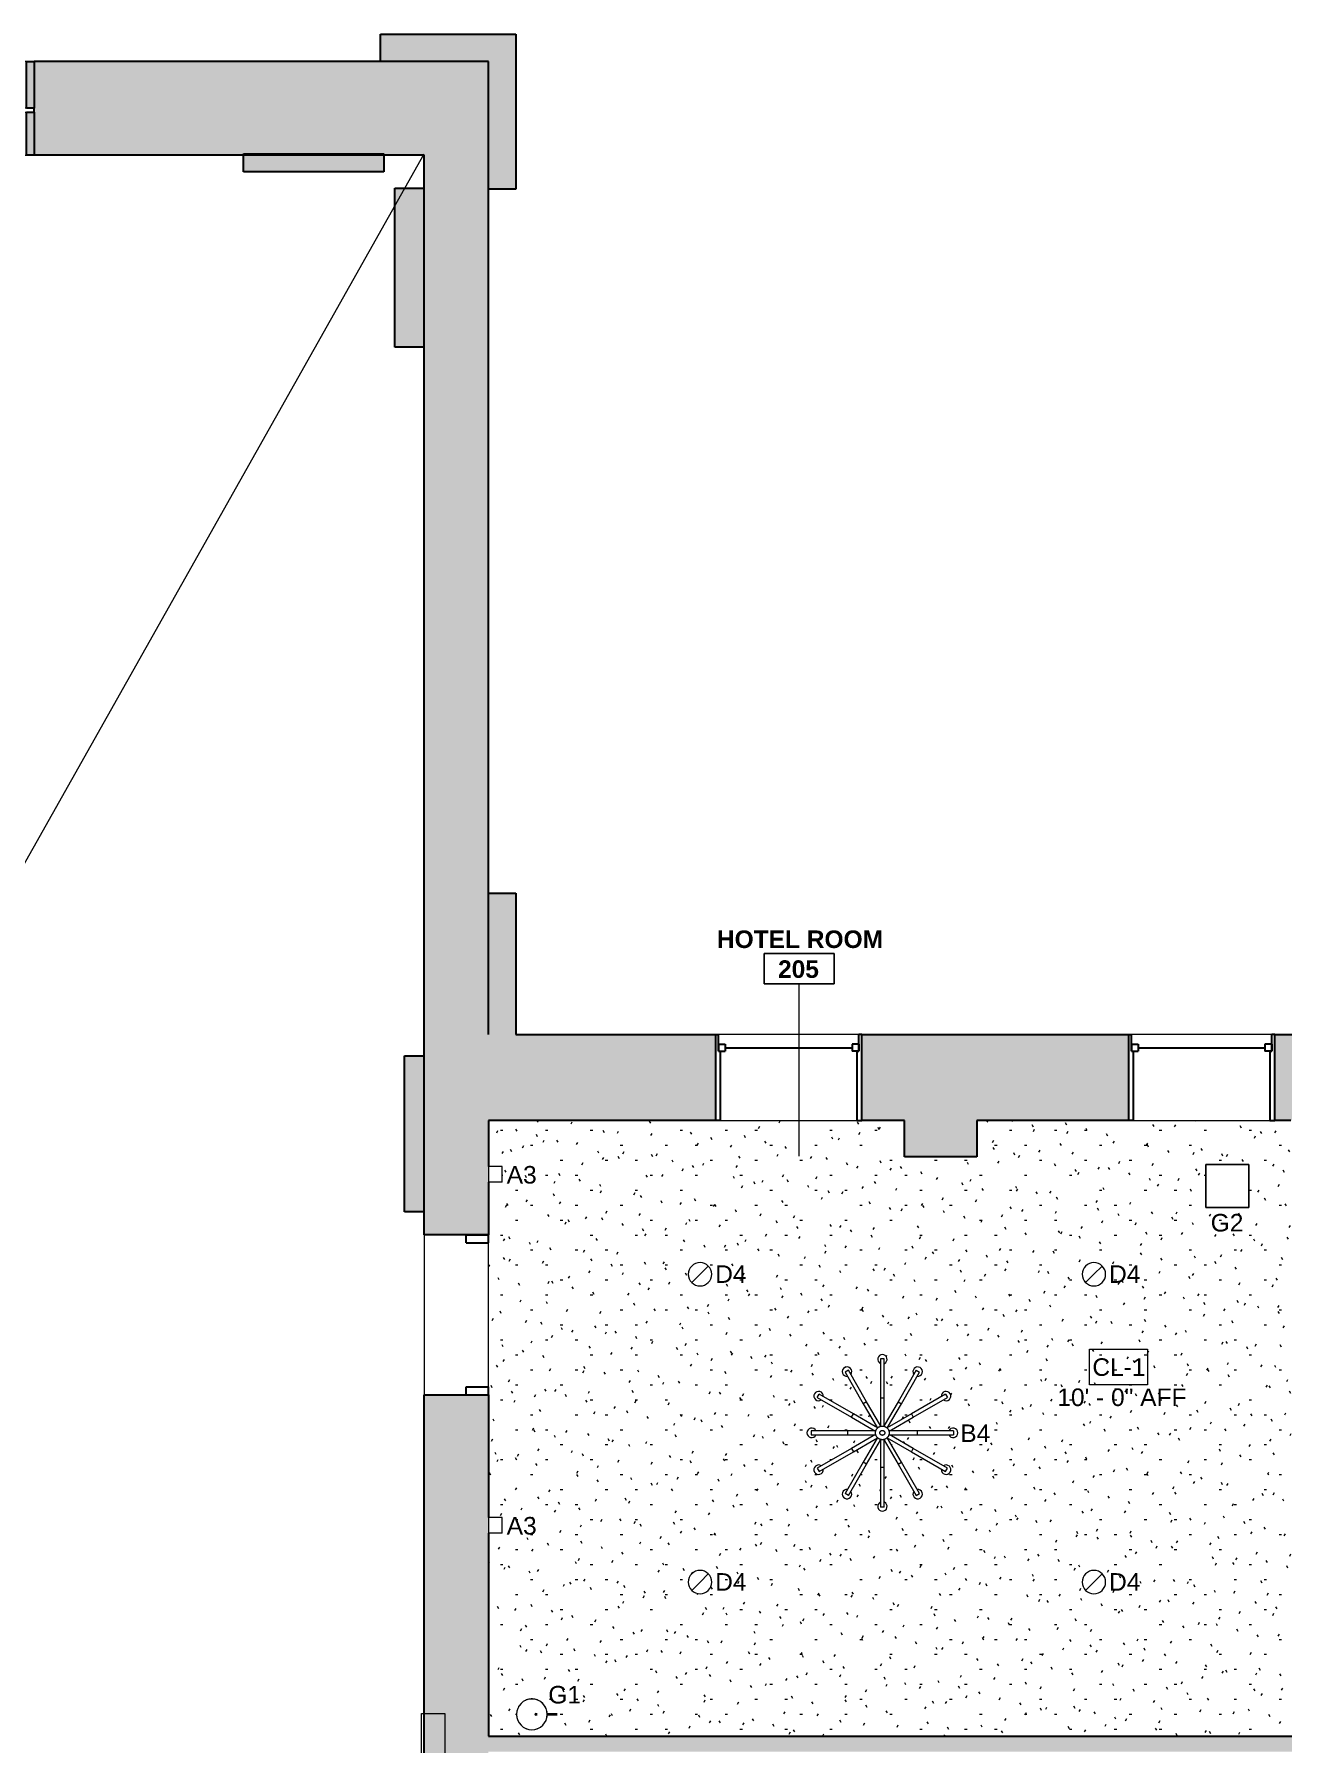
# Model space of a CAD drawing. Header units: inches. Extents: x -1176 to 1507, y -2527 to 978.
# Drawn here: x 364.3 to 684.5, y 407.1 to 845.5 of the extents above; entities that cross this region are included whole.
import ezdxf

# ---------------------------------------------------------------- set-up
doc = ezdxf.new("R2010")
doc.units = ezdxf.units.IN
doc.header["$MEASUREMENT"] = 0
for name, color, linetype, lineweight in [('A-AREA-IDEN', 2, 'Continuous', 9), ('A-CLNG', 13, 'Continuous', 18), ('A-CLNG-IDEN', 151, 'Continuous', 9), ('A-CLNG-PATT', 13, 'Continuous', 18), ('A-DETL', 90, 'Continuous', 9), ('A-DETL-GENF', 92, 'Continuous', 18), ('A-DOOR', 31, 'Continuous', 18), ('A-DOOR-FRAM', 31, 'Continuous', 30), ('A-GLAZ', 151, 'Continuous', 18), ('A-WALL', 113, 'Continuous', 18), ('A-WALL-PATT', 111, 'Continuous', 18), ('E-LITE-EQPM', 33, 'Continuous', 9), ('E-LITE-EQPM-IDEN', 33, 'Continuous', 9), ('I-WALL', 2, 'Continuous', 18)]:
    doc.layers.add(name, color=color, linetype=linetype, lineweight=lineweight)
doc.styles.add('Arial', font='arial.ttf', dxfattribs={"height": 4.5})
doc.styles.add('Swis721 Lt BT', font='swissl.ttf', dxfattribs={"height": 4.5})
doc.styles.add('Swis721 Lt BT_B', font='', dxfattribs={"height": 4.5})
doc.styles.get('Swis721 Lt BT_B').set_extended_font_data('Swis721 Lt BT', bold=True)

# ---------------------------------------------------------------- blocks, each defined once
blk = doc.blocks.new('Chapel Windows - Chapel Windows-5456359-2nd Floor RCP')
at = {"layer": 'A-GLAZ'}
h = blk.add_hatch(color=250, dxfattribs=at)
h.paths.add_polyline_path([(30, -12), (32, -12), (32, -1), (30, -1)], flags=0)
h.paths.add_polyline_path([(10, -12), (12, -12), (12, -1), (10, -1), (10, -6.52)], flags=0)
h.paths.add_polyline_path([(-14, -12), (-12, -12), (-12, -1), (-14, -1), (-14, -6.52)], flags=0)
h.paths.add_polyline_path([(-32, -12), (-30, -12), (-30, -1), (-32, -1)], flags=0)
h.paths.add_polyline_path([(32, 0), (32, 12), (30, 12), (30, 0)], flags=0)
h.paths.add_polyline_path([(10.8, 0), (12, 0), (12, 12), (10, 12), (10, 0)], flags=0)
h.paths.add_polyline_path([(-12.52, 0), (-12, 0), (-12, 12), (-14, 12), (-14, 0)], flags=0)
h.paths.add_polyline_path([(-30, 0), (-30, 12), (-32, 12), (-32, 0)], flags=0)
at = {"layer": 'A-GLAZ', "color": 8, "lineweight": 30}
for p, q in [((-32, 12), (-30, 12)), ((-32, 0), (-32, 12)), ((-30, 12), (-30, 0)), ((-14, 12), (-12, 12)), ((-14, 0), (-14, 12)), ((-12, 12), (-12, 0)), ((10, 12), (12, 12)), ((10, 0), (10, 12)), ((12, 12), (12, 0)), ((30, 12), (32, 12)), ((30, 0), (30, 12)), ((32, 12), (32, 0)), ((-30, 0), (-32, 0)), ((-12, 0), (-14, 0)), ((12, 0), (10, 0)), ((32, 0), (30, 0)), ((-32, -12), (-32, -1)), ((-32, -1), (-30, -1)), ((-30, -1), (-30, -12)), ((-14, -12), (-14, -1)), ((-14, -1), (-12, -1)), ((-12, -1), (-12, -12)), ((10, -12), (10, -1)), ((10, -1), (12, -1)), ((12, -1), (12, -12)), ((30, -12), (30, -1)), ((30, -1), (32, -1)), ((32, -1), (32, -12)), ((-30, -12), (-32, -12)), ((-12, -12), (-14, -12)), ((12, -12), (10, -12)), ((32, -12), (30, -12))]:
    blk.add_line(p, q, dxfattribs=at)
at = {"layer": 'A-GLAZ'}
for p, q in [((-14, 12), (-30, 12)), ((30, 12), (12, 12)), ((-14, 0), (-30, 0)), ((30, 0), (12, 0)), ((-30, -1), (-14, -1)), ((12, -1), (30, -1)), ((-30, -12), (-14, -12)), ((12, -12), (30, -12))]:
    blk.add_line(p, q, dxfattribs=at)
at = {"layer": 'A-GLAZ', "flags": 128}
for points in [[(10, 12), (9.76, 12), (9.05, 12), (7.9, 12), (6.36, 12), (4.5, 12), (2.4, 12), (0.15, 12), (-2.15, 12), (-4.4, 12), (-6.5, 12), (-8.36, 12), (-9.9, 12), (-11.05, 12), (-11.76, 12), (-12, 12)], [(10, 0), (9.76, 0), (9.05, 0), (7.9, 0), (6.36, 0), (4.5, 0), (2.4, 0), (0.15, 0), (-2.15, 0), (-4.4, 0), (-6.5, 0), (-8.36, 0), (-9.9, 0), (-11.05, 0), (-11.76, 0), (-12, 0)], [(-12, -1), (-11.76, -1), (-11.05, -1), (-9.9, -1), (-8.36, -1), (-6.5, -1), (-4.4, -1), (-2.15, -1), (0.15, -1), (2.4, -1), (4.5, -1), (6.36, -1), (7.9, -1), (9.05, -1), (9.76, -1), (10, -1)], [(-12, -12), (-11.76, -12), (-11.05, -12), (-9.9, -12), (-8.36, -12), (-6.5, -12), (-4.4, -12), (-2.15, -12), (0.15, -12), (2.4, -12), (4.5, -12), (6.36, -12), (7.9, -12), (9.05, -12), (9.76, -12), (10, -12)]]:
    blk.add_lwpolyline(points, dxfattribs=at)
blk = doc.blocks.new('Double Hung - side window 4_ X 6_ 3_ H-6086068-2nd Floor RCP')
at = {"layer": 'A-GLAZ', "color": 8, "lineweight": 30}
for p, q in [((-18.75, 11), (-18, 11)), ((-18, 6.75), (-18, 11)), ((18, 6.75), (18, 11)), ((18.75, 11), (18, 11)), ((-18, 8.5), (-18, 6.75)), ((-18, 8.5), (-16.25, 8.5)), ((-18, 6.75), (-16.25, 6.75)), ((-18, 6.75), (-17.5, 6.75)), ((-17.5, -11), (-17.5, 6.75)), ((-16.25, 8.5), (-16.25, 6.75)), ((-16.25, 7.625), (16.25, 7.625)), ((16.25, 8.5), (16.25, 6.75)), ((18, 8.5), (16.25, 8.5)), ((18, 6.75), (16.25, 6.75)), ((17.5, 6.75), (18, 6.75)), ((17.5, 6.75), (17.5, -11)), ((18, 8.5), (18, 6.75)), ((-17.5, -11), (-18.75, -11)), ((17.5, -11), (18.75, -11))]:
    blk.add_line(p, q, dxfattribs=at)
blk = doc.blocks.new('Sconce Light - Sphere - Bedside Sconce-8114776-2nd Floor RCP')
at = {"layer": 'E-LITE-EQPM'}
for p, q in [((0, 11.75), (-2, 11.75)), ((-2, 11.75), (-2, 8.25)), ((2, 11.75), (0, 11.75)), ((2, 11.75), (2, 8.25)), ((-2, 8.25), (0, 8.25)), ((0, 8.25), (2, 8.25))]:
    blk.add_line(p, q, dxfattribs=at)
blk = doc.blocks.new('Iron_Chandelier_2145 - Iron_Chandelier_2145-V2-2nd Floor RCP')
at = {"layer": 'E-LITE-EQPM'}
for p, q in [((-0.5, 19.02), (-0.5, 8.88)), ((0.5, 19.02), (-0.5, 19.02)), ((0.5, 8.88), (0.5, 19.02)), ((-8.69, 16.05), (-9.56, 15.55)), ((-9.56, 15.55), (-4.9, 7.49)), ((-4.04, 7.99), (-8.69, 16.05)), ((8.69, 16.05), (4.04, 7.99)), ((4.9, 7.49), (9.56, 15.55)), ((8.69, 16.05), (9.56, 15.55)), ((-16.72, 9.08), (-16.22, 9.94)), ((-16.72, 9.08), (-7.94, 4)), ((-7.44, 4.87), (-16.22, 9.94)), ((-0.5, 8.88), (-0.5, 2.41)), ((0.5, 8.88), (-0.5, 8.88)), ((0.5, 2.41), (0.5, 8.88)), ((16.22, 9.94), (7.44, 4.87)), ((7.94, 4), (16.72, 9.08)), ((16.22, 9.94), (16.72, 9.08)), ((-7.94, 4), (-7.44, 4.87)), ((-1.84, 1.64), (-7.44, 4.87)), ((-4.04, 7.99), (-4.9, 7.49)), ((-4.9, 7.49), (-1.36, 1.36)), ((-0.5, 1.86), (-4.04, 7.99)), ((4.04, 7.99), (0.5, 1.86)), ((1.36, 1.36), (4.9, 7.49)), ((7.44, 4.87), (1.84, 1.64)), ((4.04, 7.99), (4.9, 7.49)), ((7.44, 4.87), (7.94, 4)), ((-8.94, 0.5), (-18.25, 0.5)), ((-18.25, 0.5), (-18.25, -0.5)), ((-1.86, 0.5), (-8.94, 0.5)), ((-8.94, 0.5), (-8.94, -0.5)), ((-7.94, 4), (-2.34, 0.77)), ((-2.34, 0.77), (-1.69, 0.4)), ((-1.2, 1.27), (-1.84, 1.64)), ((-0.5, 2.41), (-0.5, 1.66)), ((0.5, 1.67), (0.5, 2.41)), ((1.84, 1.64), (1.19, 1.26)), ((1.69, 0.4), (2.34, 0.77)), ((8.94, 0.5), (1.86, 0.5)), ((2.34, 0.77), (7.94, 4)), ((18.25, 0.5), (8.94, 0.5)), ((8.94, 0.5), (8.94, -0.5)), ((18.25, 0.5), (18.25, -0.5)), ((-18.25, -0.5), (-8.94, -0.5)), ((-7.94, -4), (-16.72, -9.08)), ((-8.94, -0.5), (-1.86, -0.5)), ((-2.34, -0.77), (-7.94, -4)), ((-7.94, -4), (-7.44, -4.87)), ((-7.44, -4.87), (-1.84, -1.64)), ((-1.36, -1.36), (-4.9, -7.49)), ((-4.04, -7.99), (-0.5, -1.86)), ((-1.69, -0.4), (-2.34, -0.77)), ((-1.84, -1.64), (-1.19, -1.26)), ((-0.5, -1.67), (-0.5, -2.41)), ((-0.5, -2.41), (-0.5, -8.88)), ((0.5, -2.41), (0.5, -1.66)), ((0.5, -1.86), (4.04, -7.99)), ((0.5, -8.88), (0.5, -2.41)), ((1.2, -1.27), (1.84, -1.64)), ((4.9, -7.49), (1.36, -1.36)), ((2.34, -0.77), (1.69, -0.4)), ((1.84, -1.64), (7.44, -4.87)), ((1.86, -0.5), (8.94, -0.5)), ((7.94, -4), (2.34, -0.77)), ((7.44, -4.87), (7.94, -4)), ((16.72, -9.08), (7.94, -4)), ((8.94, -0.5), (18.25, -0.5)), ((-16.22, -9.94), (-7.44, -4.87)), ((-4.9, -7.49), (-9.56, -15.55)), ((-8.69, -16.05), (-4.04, -7.99)), ((-4.04, -7.99), (-4.9, -7.49)), ((4.04, -7.99), (4.9, -7.49)), ((4.04, -7.99), (8.69, -16.05)), ((9.56, -15.55), (4.9, -7.49)), ((7.44, -4.87), (16.22, -9.94)), ((-16.72, -9.08), (-16.22, -9.94)), ((-0.5, -8.88), (-0.5, -19.02)), ((0.5, -8.88), (-0.5, -8.88)), ((0.5, -19.02), (0.5, -8.88)), ((16.22, -9.94), (16.72, -9.08)), ((-8.69, -16.05), (-9.56, -15.55)), ((8.69, -16.05), (9.56, -15.55)), ((0.5, -19.02), (-0.5, -19.02))]:
    blk.add_line(p, q, dxfattribs=at)
at = {"layer": 'E-LITE-EQPM', "flags": 128}
for points in [[(-1.75, 0), (-1.75, 0.07), (-1.75, 0.14), (-1.74, 0.21), (-1.73, 0.28), (-1.72, 0.35), (-1.7, 0.42), (-1.68, 0.48), (-1.66, 0.55), (-1.64, 0.62), (-1.61, 0.68), (-1.59, 0.75), (-1.56, 0.81), (-1.52, 0.87), (-1.49, 0.93), (-1.45, 0.99), (-1.41, 1.05), (-1.36, 1.1), (-1.32, 1.16), (-1.27, 1.21), (-1.22, 1.26), (-1.17, 1.31), (-1.12, 1.35), (-1.06, 1.39), (-1.01, 1.44), (-0.95, 1.48), (-0.89, 1.51), (-0.83, 1.55), (-0.76, 1.58), (-0.7, 1.61), (-0.64, 1.63), (-0.57, 1.66), (-0.5, 1.68), (-0.44, 1.7), (-0.37, 1.71), (-0.3, 1.73), (-0.23, 1.74), (-0.16, 1.75), (-0.09, 1.75), (-0.02, 1.75), (0.05, 1.75), (0.12, 1.75), (0.19, 1.74), (0.26, 1.73), (0.33, 1.72), (0.4, 1.71), (0.47, 1.69), (0.53, 1.67), (0.6, 1.65), (0.67, 1.62), (0.73, 1.59), (0.79, 1.56), (0.85, 1.53), (0.92, 1.5), (0.97, 1.46), (1.03, 1.42), (1.09, 1.38), (1.14, 1.33), (1.19, 1.28), (1.24, 1.23), (1.29, 1.18), (1.34, 1.13), (1.38, 1.08), (1.43, 1.02), (1.46, 0.96), (1.5, 0.9), (1.54, 0.84), (1.57, 0.78), (1.6, 0.72), (1.63, 0.65), (1.65, 0.59), (1.67, 0.52), (1.69, 0.45), (1.71, 0.39), (1.72, 0.32), (1.74, 0.25), (1.74, 0.18), (1.75, 0.11), (1.75, 0.04), (1.75, 0)], [(-0.63, 0), (-0.63, 0.03), (-0.63, 0.05), (-0.62, 0.08), (-0.62, 0.1), (-0.62, 0.12), (-0.61, 0.15), (-0.6, 0.17), (-0.6, 0.2), (-0.59, 0.22), (-0.58, 0.24), (-0.57, 0.27), (-0.56, 0.29), (-0.55, 0.31), (-0.53, 0.33), (-0.52, 0.35), (-0.5, 0.38), (-0.49, 0.39), (-0.47, 0.41), (-0.46, 0.43), (-0.44, 0.45), (-0.42, 0.47), (-0.4, 0.48), (-0.38, 0.5), (-0.36, 0.51), (-0.34, 0.53), (-0.32, 0.54), (-0.3, 0.55), (-0.27, 0.57), (-0.25, 0.58), (-0.23, 0.59), (-0.2, 0.59), (-0.18, 0.6), (-0.16, 0.61), (-0.13, 0.61), (-0.11, 0.62), (-0.08, 0.62), (-0.06, 0.63), (-0.03, 0.63), (-0.01, 0.63), (0.02, 0.63), (0.04, 0.63), (0.07, 0.62), (0.09, 0.62), (0.12, 0.62), (0.14, 0.61), (0.17, 0.61), (0.19, 0.6), (0.21, 0.59), (0.24, 0.58), (0.26, 0.57), (0.28, 0.56), (0.31, 0.55), (0.33, 0.54), (0.35, 0.52), (0.37, 0.51), (0.39, 0.49), (0.41, 0.48), (0.43, 0.46), (0.45, 0.44), (0.46, 0.42), (0.48, 0.41), (0.5, 0.39), (0.51, 0.37), (0.52, 0.35), (0.54, 0.32), (0.55, 0.3), (0.56, 0.28), (0.57, 0.26), (0.58, 0.23), (0.59, 0.21), (0.6, 0.19), (0.61, 0.16), (0.61, 0.14), (0.62, 0.11), (0.62, 0.09), (0.62, 0.06), (0.63, 0.04), (0.63, 0.01), (0.63, 0)], [(1.75, 0), (1.75, -0.07), (1.75, -0.14), (1.74, -0.21), (1.73, -0.28), (1.72, -0.35), (1.7, -0.42), (1.68, -0.48), (1.66, -0.55), (1.64, -0.62), (1.61, -0.68), (1.59, -0.75), (1.56, -0.81), (1.52, -0.87), (1.49, -0.93), (1.45, -0.99), (1.41, -1.05), (1.36, -1.1), (1.32, -1.16), (1.27, -1.21), (1.22, -1.26), (1.17, -1.31), (1.12, -1.35), (1.06, -1.39), (1.01, -1.44), (0.95, -1.48), (0.89, -1.51), (0.83, -1.55), (0.76, -1.58), (0.7, -1.61), (0.64, -1.63), (0.57, -1.66), (0.5, -1.68), (0.44, -1.7), (0.37, -1.71), (0.3, -1.73), (0.23, -1.74), (0.16, -1.75), (0.09, -1.75), (0.02, -1.75), (-0.05, -1.75), (-0.12, -1.75), (-0.19, -1.74), (-0.26, -1.73), (-0.33, -1.72), (-0.4, -1.71), (-0.47, -1.69), (-0.53, -1.67), (-0.6, -1.65), (-0.67, -1.62), (-0.73, -1.59), (-0.79, -1.56), (-0.85, -1.53), (-0.92, -1.5), (-0.97, -1.46), (-1.03, -1.42), (-1.09, -1.38), (-1.14, -1.33), (-1.19, -1.28), (-1.24, -1.23), (-1.29, -1.18), (-1.34, -1.13), (-1.38, -1.08), (-1.43, -1.02), (-1.46, -0.96), (-1.5, -0.9), (-1.54, -0.84), (-1.57, -0.78), (-1.6, -0.72), (-1.63, -0.65), (-1.65, -0.59), (-1.67, -0.52), (-1.69, -0.45), (-1.71, -0.39), (-1.72, -0.32), (-1.74, -0.25), (-1.74, -0.18), (-1.75, -0.11), (-1.75, -0.04), (-1.75, 0)], [(0.63, 0), (0.63, -0.03), (0.63, -0.05), (0.62, -0.08), (0.62, -0.1), (0.62, -0.12), (0.61, -0.15), (0.6, -0.17), (0.6, -0.2), (0.59, -0.22), (0.58, -0.24), (0.57, -0.27), (0.56, -0.29), (0.55, -0.31), (0.53, -0.33), (0.52, -0.35), (0.5, -0.38), (0.49, -0.39), (0.47, -0.41), (0.46, -0.43), (0.44, -0.45), (0.42, -0.47), (0.4, -0.48), (0.38, -0.5), (0.36, -0.51), (0.34, -0.53), (0.32, -0.54), (0.3, -0.55), (0.27, -0.57), (0.25, -0.58), (0.23, -0.59), (0.2, -0.59), (0.18, -0.6), (0.16, -0.61), (0.13, -0.61), (0.11, -0.62), (0.08, -0.62), (0.06, -0.63), (0.03, -0.63), (0.01, -0.63), (-0.02, -0.63), (-0.04, -0.63), (-0.07, -0.62), (-0.09, -0.62), (-0.12, -0.62), (-0.14, -0.61), (-0.17, -0.61), (-0.19, -0.6), (-0.21, -0.59), (-0.24, -0.58), (-0.26, -0.57), (-0.28, -0.56), (-0.31, -0.55), (-0.33, -0.54), (-0.35, -0.52), (-0.37, -0.51), (-0.39, -0.49), (-0.41, -0.48), (-0.43, -0.46), (-0.45, -0.44), (-0.46, -0.42), (-0.48, -0.41), (-0.5, -0.39), (-0.51, -0.37), (-0.52, -0.35), (-0.54, -0.32), (-0.55, -0.3), (-0.56, -0.28), (-0.57, -0.26), (-0.58, -0.23), (-0.59, -0.21), (-0.6, -0.19), (-0.61, -0.16), (-0.61, -0.14), (-0.62, -0.11), (-0.62, -0.09), (-0.62, -0.06), (-0.63, -0.04), (-0.63, -0.01), (-0.63, 0)]]:
    blk.add_lwpolyline(points, dxfattribs=at)
at = {"layer": 'E-LITE-EQPM'}
for centre, start, end in [((0, 18.89), 90, 244.637), ((0, 18.89), 295.363, 90), ((-9.06, 15.7), 120, 274.637), ((-9.06, 15.7), 325.363, 120), ((9.06, 15.7), 60, 214.637), ((9.06, 15.7), 265.363, 60), ((-16.36, 9.44), 150, 304.637), ((-16.36, 9.44), 355.363, 150), ((16.36, 9.44), 30, 184.637), ((16.36, 9.44), 235.363, 30), ((-18.12, 0), 25.363, 180), ((-18.12, 0), 180, 334.637), ((18.12, 0), 0, 154.637), ((18.12, 0), 205.363, 0), ((-16.36, -9.44), 55.363, 210), ((16.36, -9.44), 330, 124.637), ((-16.36, -9.44), 210, 4.637), ((16.36, -9.44), 175.363, 330), ((-9.06, -15.7), 85.363, 240), ((-9.06, -15.7), 240, 34.637), ((9.06, -15.7), 145.363, 300), ((9.06, -15.7), 300, 94.637), ((0, -18.89), 115.363, 270), ((0, -18.89), 270, 64.637)]:
    blk.add_arc(centre, 1.21, start, end, dxfattribs=at)
blk = doc.blocks.new('Lighting_Pendants_Elesi-Luce_Quid_02820 - Quid_02820-7182509-2nd Floor RCP')
at = {"layer": 'A-DETL-GENF', "lineweight": 9}
for p, q in [((5.51, 5.51), (-5.51, 5.51)), ((-5.51, 5.51), (-5.51, -5.51)), ((-5.51, -5.51), (-5.51, 5.51)), ((-5.51, 5.51), (5.51, 5.51)), ((5.51, -5.51), (5.51, 5.51)), ((5.51, 5.51), (5.51, -5.51)), ((-5.51, -5.51), (5.51, -5.51)), ((5.51, -5.51), (-5.51, -5.51))]:
    blk.add_line(p, q, dxfattribs=at)
blk = doc.blocks.new('L-Recessed Circular - Downlight - 6_-7313291-2nd Floor RCP')
at = {"layer": 'E-LITE-EQPM'}
for q in [(-2.12, -2.12), (2.12, 2.12)]:
    blk.add_line((0, 0), q, dxfattribs=at)
for start, end in [(360, 180), (180, 360)]:
    blk.add_arc((0, 0), 3, start, end, dxfattribs=at)
blk = doc.blocks.new('Single Flush - D2 3_1_ X 8_-8327709-2nd Floor RCP')
at = {"layer": 'A-DOOR-FRAM', "color": 8}
for p, q in [((-20.5, -2.5), (-20.5, -8.25)), ((-20.5, -2.5), (-18.5, -2.5)), ((-18.5, -2.5), (-18.5, -8.25)), ((18.500004, -2.5), (18.500004, -8.25)), ((18.500004, -2.5), (20.500004, -2.5)), ((20.500004, -2.5), (20.500004, -8.25)), ((-20.5, -8.25), (-18.5, -8.25)), ((18.500004, -8.25), (20.500004, -8.25))]:
    blk.add_line(p, q, dxfattribs=at)
blk = doc.blocks.new('Lighting_Outside_Platek_flamingo-floor - 3050316_9W_LED_3000K_H1900mm_Floor-7814578-2nd Floor RCP')
at = {"layer": 'E-LITE-EQPM'}
for p, q in [((10, 0.21), (10.41, 0.21)), ((12.92, 0.21), (15.52, 0.21)), ((10.41, -0.18), (10, -0.18)), ((15.52, -0.18), (12.93, -0.18))]:
    blk.add_line(p, q, dxfattribs=at)
for centre, radius, start, end in [((9.02, 0), 3.94, 0, 180), ((9.02, 0), 3.94, 180, 0), ((9.02, 0.01), 3.94, 167.8603, 173.5481), ((9.02, 0.01), 3.94, 147.2985, 151.6983), ((9.02, 0.01), 3.94, 125.4689, 132.7325), ((9.02, 0.01), 3.94, 107.1507, 114.7247), ((9.02, 0.01), 3.94, 90, 94.3998), ((9.02, 0.01), 3.94, 85.6002, 90), ((10, 0.01), 0.197, 0, 180), ((10, 0.01), 0.197, 180, 0), ((9.02, 0.01), 3.94, 65.2753, 72.8493), ((9.02, 0.01), 3.94, 47.2675, 54.5311), ((9.02, 0.01), 3.94, 28.3017, 32.7015), ((9.02, 0.01), 3.94, 6.4519, 12.1397), ((9.02, 0.01), 3.94, 186.839, 191.9063), ((9.02, 0.01), 3.94, 228.6865, 232.178), ((9.02, 0.01), 3.94, 248.0156, 251.1967), ((9.02, 0.01), 3.94, 288.8033, 291.9844), ((9.02, 0.01), 3.94, 307.822, 311.3135), ((9.02, 0.01), 3.94, 348.0937, 353.161)]:
    blk.add_arc(centre, radius, start, end, dxfattribs=at)
blk = doc.blocks.new('Room Tag - Room Name and Number-3379422-2nd Floor RCP')
at = {"layer": 'A-AREA-IDEN'}
for p, q in [((-0.1881, -0.1636), (-0.1881, -0.0018)), ((-0.1881, -0.0018), (0.1869, -0.0018)), ((0.1869, -0.0018), (-0.1881, -0.0018)), ((-0.1881, -0.0018), (-0.1881, -0.1636)), ((0.1869, -0.0018), (0.1869, -0.1636)), ((0.1869, -0.1636), (0.1869, -0.0018)), ((0.1869, -0.1636), (-0.1881, -0.1636)), ((-0.1881, -0.1636), (0.1869, -0.1636))]:
    blk.add_line(p, q, dxfattribs=at)

msp = doc.modelspace()

# ---------------------------------------------------------------- hatches: boundary and pattern name
at = {"layer": 'A-CLNG-PATT'}
h = msp.add_hatch(dxfattribs=at)
h.set_pattern_fill('FP_2', color=256, style=0, pattern_type=2)
h.set_pattern_definition([(0, (0, 0), (15.36, 3.84), [0.634, -10.886, 0.634, -10.886, -61.44]), (0, (0, 0), (15.36, 3.84), [-23.04, 0.634, -22.406, 0.634, -10.886, -26.88]), (0, (0, 0), (15.36, 3.84), [-57.6, 0.634, -7.046, 0.634, -18.566]), (120, (5.76, 1.92), (-11.005538, 11.38215), [0.634, -10.886, 0.634, -10.886, -61.44]), (120, (5.76, 1.92), (-11.005538, 11.38215), [-23.04, 0.634, -22.406, 0.634, -10.886, -26.88]), (120, (5.76, 1.92), (-11.005538, 11.38215), [-57.6, 0.634, -7.046, 0.634, -18.566]), (240, (7.68, 9.6), (-4.354462, -15.22215), [0.634, -10.886, 0.634, -10.886, -61.44]), (240, (7.68, 9.6), (-4.354462, -15.22215), [-23.04, 0.634, -22.406, 0.634, -10.886, -26.88]), (240, (7.68, 9.6), (-4.354462, -15.22215), [-57.6, 0.634, -7.046, 0.634, -18.566])])
h.paths.add_polyline_path([(685.67, 409.14), (686.57, 409.14), (686.57, 567.01), (606.02, 567.01), (606.02, 557.64), (587.52, 557.64), (587.52, 567.01), (480.78, 567.01), (480.78, 555.14), (484.28, 555.14), (484.28, 551.14), (480.78, 551.14), (480.78, 465.14), (484.28, 465.14), (484.28, 461.14), (480.78, 461.14), (480.78, 409.14), (639.03, 409.14)], flags=0)
h.paths.add_polyline_path([(491.91, 410.75), (490.9, 410.89), (489.95, 411.28), (489.13, 411.91), (488.51, 412.72), (488.11, 413.67), (488.05, 413.98), (488.04, 414.02), (488.02, 414.33), (487.98, 414.69), (488.04, 415.15), (488.04, 415.39), (488.09, 415.53), (488.11, 415.71), (488.51, 416.67), (488.62, 416.81), (489.13, 417.47), (489.26, 417.58), (489.38, 417.72), (489.65, 417.87), (489.95, 418.1), (490.29, 418.24), (490.57, 418.4), (490.76, 418.44), (490.9, 418.49), (491.99, 418.63), (492.62, 418.53), (492.93, 418.49), (493.11, 418.43), (493.26, 418.4), (493.54, 418.24), (493.88, 418.1), (494.18, 417.87), (494.45, 417.72), (494.57, 417.58), (494.7, 417.47), (495.32, 416.67), (495.36, 416.56), (495.72, 415.71), (495.74, 415.53), (495.79, 415.39), (495.79, 415.15), (495.82, 414.9), (498.02, 414.89), (498.11, 414.84), (498.16, 414.76), (498.16, 414.65), (498.11, 414.56), (498.02, 414.51), (497.9, 414.51), (495.83, 414.51), (495.79, 414.22), (495.79, 414.02), (495.75, 413.9), (495.72, 413.67), (495.32, 412.72), (494.7, 411.91), (493.88, 411.28), (492.93, 410.89), (492.02, 410.77)], flags=0)
h.paths.add_polyline_path([(636.06, 445.61), (635.28, 445.71), (634.56, 446.01), (633.94, 446.49), (633.46, 447.11), (633.16, 447.83), (633.06, 448.61), (633.16, 449.39), (633.46, 450.11), (633.94, 450.73), (634.56, 451.21), (635.28, 451.51), (636.06, 451.61), (636.84, 451.51), (637.56, 451.21), (638.18, 450.73), (638.66, 450.11), (638.96, 449.39), (639.06, 448.61), (638.96, 447.83), (638.66, 447.11), (638.18, 446.49), (637.56, 446.01), (636.84, 445.71)], flags=0)
h.paths.add_polyline_path([(535.04, 445.61), (534.26, 445.71), (533.54, 446.01), (532.92, 446.49), (532.44, 447.11), (532.14, 447.83), (532.04, 448.61), (532.14, 449.39), (532.44, 450.11), (532.92, 450.73), (533.54, 451.21), (534.26, 451.51), (535.04, 451.61), (535.81, 451.51), (536.54, 451.21), (537.16, 450.73), (537.64, 450.11), (537.94, 449.39), (538.04, 448.61), (537.94, 447.83), (537.64, 447.11), (537.16, 446.49), (536.54, 446.01), (535.81, 445.71)], flags=0)
h.paths.add_polyline_path([(581.8, 466.78), (581.09, 467.01), (580.65, 467.61), (580.65, 468.36), (581.09, 468.96), (581.3, 469.03), (581.3, 485), (573.69, 471.83), (573.84, 471.66), (573.9, 470.89), (573.55, 470.27), (572.86, 469.97), (572.13, 470.13), (571.63, 470.68), (571.57, 471.45), (571.93, 472.07), (572.61, 472.37), (572.83, 472.33), (580.43, 485.5), (566.6, 477.52), (566.65, 477.3), (566.34, 476.62), (565.7, 476.24), (564.95, 476.32), (564.4, 476.82), (564.24, 477.55), (564.55, 478.23), (565.19, 478.61), (565.94, 478.53), (566.1, 478.38), (579.93, 486.37), (564.72, 486.37), (564.65, 486.16), (564.05, 485.72), (563.3, 485.72), (562.7, 486.16), (562.47, 486.87), (562.7, 487.58), (563.3, 488.02), (564.05, 488.02), (564.65, 487.58), (564.72, 487.37), (579.93, 487.37), (566.09, 495.34), (565.94, 495.21), (565.16, 495.15), (564.55, 495.5), (564.24, 496.19), (564.4, 496.92), (564.95, 497.41), (565.72, 497.48), (566.34, 497.12), (566.65, 496.44), (566.6, 496.22), (580.43, 488.23), (572.83, 501.41), (572.61, 501.36), (571.93, 501.67), (571.56, 502.31), (571.63, 503.06), (572.13, 503.61), (572.86, 503.77), (573.55, 503.46), (573.92, 502.82), (573.84, 502.07), (573.69, 501.91), (581.3, 488.73), (581.3, 504.71), (581.09, 504.78), (580.65, 505.38), (580.65, 506.13), (581.09, 506.73), (581.8, 506.96), (582.51, 506.73), (582.95, 506.13), (582.95, 505.38), (582.51, 504.78), (582.3, 504.71), (582.3, 488.73), (589.91, 501.91), (589.76, 502.07), (589.7, 502.85), (590.05, 503.46), (590.74, 503.77), (591.47, 503.61), (591.97, 503.06), (592.03, 502.29), (591.67, 501.67), (590.99, 501.36), (590.77, 501.41), (583.17, 488.23), (597, 496.22), (596.95, 496.44), (597.26, 497.12), (597.9, 497.49), (598.65, 497.41), (599.2, 496.92), (599.36, 496.19), (599.05, 495.5), (598.41, 495.13), (597.66, 495.21), (597.5, 495.36), (583.67, 487.37), (598.88, 487.37), (598.95, 487.58), (599.55, 488.02), (600.3, 488.02), (600.9, 487.58), (601.13, 486.87), (600.9, 486.16), (600.3, 485.72), (599.55, 485.72), (598.95, 486.16), (598.88, 486.37), (583.67, 486.37), (597.51, 478.39), (597.66, 478.53), (598.44, 478.59), (599.05, 478.23), (599.36, 477.55), (599.2, 476.82), (598.65, 476.32), (597.88, 476.26), (597.26, 476.62), (596.95, 477.3), (597, 477.52), (583.17, 485.5), (590.77, 472.33), (590.99, 472.37), (591.67, 472.07), (592.04, 471.42), (591.97, 470.68), (591.47, 470.13), (590.74, 469.97), (590.05, 470.27), (589.68, 470.92), (589.76, 471.66), (589.91, 471.83), (582.3, 485), (582.3, 469.03), (582.51, 468.96), (582.95, 468.36), (582.95, 467.61), (582.51, 467.01), (581.93, 466.82)], flags=0)
h.paths.add_polyline_path([(636.06, 524.54), (635.28, 524.64), (634.56, 524.94), (633.94, 525.42), (633.46, 526.04), (633.16, 526.77), (633.06, 527.54), (633.16, 528.32), (633.46, 529.04), (633.94, 529.66), (634.56, 530.14), (635.28, 530.44), (636.06, 530.54), (636.84, 530.44), (637.56, 530.14), (638.18, 529.66), (638.66, 529.04), (638.96, 528.32), (639.06, 527.54), (638.96, 526.77), (638.66, 526.04), (638.18, 525.42), (637.56, 524.94), (636.84, 524.64)], flags=0)
h.paths.add_polyline_path([(535.04, 524.54), (534.26, 524.64), (533.54, 524.94), (532.92, 525.42), (532.44, 526.04), (532.14, 526.77), (532.04, 527.54), (532.14, 528.32), (532.44, 529.04), (532.92, 529.66), (533.54, 530.14), (534.26, 530.44), (535.04, 530.54), (535.81, 530.44), (536.54, 530.14), (537.16, 529.66), (537.64, 529.04), (537.94, 528.32), (538.04, 527.54), (537.94, 526.77), (537.64, 526.04), (537.16, 525.42), (536.54, 524.94), (535.81, 524.64)], flags=0)
h.paths.add_polyline_path([(675.75, 544.65), (664.73, 544.65), (664.73, 555.67), (675.75, 555.67), (675.75, 547.24)], flags=0)
at = {"layer": 'A-WALL-PATT', "lineweight": 9}
for points in [[(480.78, 838.52), (487.78, 838.52), (487.78, 845.52), (453.09, 845.52), (453.09, 838.52)], [(487.78, 805.75), (487.78, 838.52), (480.78, 838.52), (480.78, 805.75)], [(453.99, 810.25), (453.99, 814.88), (417.99, 814.88), (417.99, 810.25)], [(464.28, 765.3), (464.28, 806.07), (456.78, 806.07), (456.78, 765.3)], [(487.78, 589.01), (487.78, 625.28), (480.78, 625.28), (480.78, 589.01)], [(464.28, 543.59), (464.28, 583.59), (459.28, 583.59), (459.28, 543.59)], [(606.02, 557.64), (606.02, 567.01), (587.52, 567.01), (587.52, 557.64)]]:
    msp.add_hatch(color=7, dxfattribs=at).paths.add_polyline_path(points, flags=0)
h = msp.add_hatch(color=7, dxfattribs=at)
h.paths.add_polyline_path([(480.78, 814.52), (480.78, 838.52), (364.28, 838.52), (364.28, 814.52), (464.28, 814.52)], flags=0)
h.paths.add_polyline_path([(300.28, 814.52), (300.28, 838.52), (182.22, 838.52), (182.22, 814.52), (265.95, 814.52)], flags=0)
h.paths.add_polyline_path([(118.22, 814.52), (118.22, 838.52), (1.72, 838.52), (1.72, 814.52), (79.4, 814.52)], flags=0)
h = msp.add_hatch(color=7, dxfattribs=at)
h.paths.add_polyline_path([(464.28, -1.17), (480.78, -1.17), (480.78, 255.67), (478.78, 255.67), (478.78, 259.67), (480.78, 259.67), (480.78, 496.64), (464.28, 496.64), (464.28, 22.83)], flags=0)
h.paths.add_polyline_path([(464.28, 537.64), (480.78, 537.64), (480.78, 814.52), (464.28, 814.52), (464.28, 547.24)], flags=0)
h = msp.add_hatch(color=7, dxfattribs=at)
h.paths.add_polyline_path([(1211.24, 567.01), (1211.24, 589.01), (1167.7, 589.01), (1167.7, 567.01), (1198.66, 567.01)], flags=0)
h.paths.add_polyline_path([(1130.2, 567.01), (1130.2, 589.01), (1068.64, 589.01), (1068.64, 567.01), (1105.39, 567.01)], flags=0)
h.paths.add_polyline_path([(1031.14, 567.01), (1031.14, 589.01), (977.59, 589.01), (977.59, 567.01), (1012.12, 567.01)], flags=0)
h.paths.add_polyline_path([(918.4, 567.01), (940.09, 567.01), (940.09, 589.01), (874.54, 589.01), (874.54, 567.01), (912.15, 567.01)], flags=0)
h.paths.add_polyline_path([(837.04, 567.01), (837.04, 589.01), (783.49, 589.01), (783.49, 567.01), (825.58, 567.01)], flags=0)
h.paths.add_polyline_path([(745.99, 567.01), (745.99, 589.01), (682.43, 589.01), (682.43, 567.01), (732.3, 567.01)], flags=0)
h.paths.add_polyline_path([(644.93, 567.01), (644.93, 589.01), (576.53, 589.01), (576.53, 567.01), (606.02, 567.01)], flags=0)
h.paths.add_polyline_path([(539.03, 567.01), (539.03, 589.01), (480.78, 589.01), (480.78, 567.01)], flags=0)
h = msp.add_hatch(color=7, dxfattribs=at)
h.paths.add_polyline_path([(1087.9, 405.14), (1087.9, 409.14), (875.24, 409.14), (875.24, 405.14), (1058.76, 405.14)], flags=0)
h.paths.add_polyline_path([(835.24, 405.14), (835.24, 409.14), (765.2, 409.14), (765.2, 405.14), (825.58, 405.14)], flags=0)
h.paths.add_polyline_path([(718.07, 405.14), (725.2, 405.14), (725.2, 409.14), (480.78, 409.14), (480.78, 405.14), (708.99, 405.14)], flags=0)

# ---------------------------------------------------------------- linework, layer by layer
at = {"layer": 'A-AREA-IDEN'}
msp.add_line((560.5, 557.86), (560.5, 601.99), dxfattribs=at)
at = {"layer": 'A-CLNG'}
for centre, start, end in [((535.04, 527.54), 0, 180), ((636.06, 527.54), 0, 180), ((535.04, 527.54), 180, 0), ((636.06, 527.54), 180, 0), ((535.04, 448.61), 0, 180), ((636.06, 448.61), 0, 180), ((535.04, 448.61), 180, 0), ((636.06, 448.61), 180, 0)]:
    msp.add_arc(centre, 3, start, end, dxfattribs=at)
at = {"layer": 'A-CLNG-IDEN', "flags": 128}
msp.add_lwpolyline([(634.92, 508.37), (649.8, 508.37), (649.8, 499.23), (634.92, 499.23)], close=True, dxfattribs=at)
at = {"layer": 'A-DETL', "lineweight": 18}
msp.add_line((18.22, 22.83), (464.28, 814.88), dxfattribs=at)
at = {"layer": 'A-WALL', "color": 8, "lineweight": 30}
for p, q in [((453.09, 838.52), (453.09, 845.52)), ((453.09, 845.52), (487.78, 845.52)), ((487.78, 845.52), (487.78, 805.75)), ((480.78, 838.52), (364.28, 838.52)), ((480.78, 625.28), (480.78, 838.52)), ((364.28, 825.52), (364.28, 826.52)), ((464.28, 814.52), (364.28, 814.52)), ((417.99, 810.25), (417.99, 814.88)), ((417.99, 814.88), (453.99, 814.88)), ((453.99, 814.88), (453.99, 810.25)), ((464.28, 537.64), (464.28, 814.52)), ((453.99, 810.25), (417.99, 810.25)), ((456.78, 765.3), (456.78, 806.07)), ((456.78, 806.07), (464.28, 806.07)), ((487.78, 805.75), (480.78, 805.75)), ((464.28, 765.3), (456.78, 765.3)), ((480.78, 589.01), (480.78, 625.28)), ((480.78, 625.28), (487.78, 625.28)), ((487.78, 625.28), (487.78, 589.01)), ((487.78, 589.01), (539.03, 589.01)), ((539.03, 589.01), (539.03, 567.01)), ((576.53, 589.01), (644.93, 589.01)), ((576.53, 567.01), (576.53, 589.01)), ((644.93, 589.01), (644.93, 567.01)), ((682.43, 589.01), (745.99, 589.01)), ((682.43, 567.01), (682.43, 589.01)), ((539.03, 567.01), (480.78, 567.01)), ((480.78, 567.01), (480.78, 555.14)), ((587.52, 567.01), (576.53, 567.01)), ((587.52, 557.64), (587.52, 567.01)), ((644.93, 567.01), (606.02, 567.01)), ((606.02, 567.01), (606.02, 557.64)), ((686.57, 567.01), (682.43, 567.01)), ((606.02, 557.64), (587.52, 557.64)), ((480.78, 551.14), (480.78, 537.64)), ((480.78, 537.64), (464.28, 537.64)), ((464.28, 22.83), (464.28, 496.64)), ((464.28, 496.64), (480.78, 496.64)), ((480.78, 496.64), (480.78, 465.14)), ((480.78, 461.14), (480.78, 409.14)), ((480.78, 409.14), (725.2, 409.14))]:
    msp.add_line(p, q, dxfattribs=at)
at = {"layer": 'A-WALL', "lineweight": 9}
for p, q in [((576.53, 589.01), (539.03, 589.01)), ((682.43, 589.01), (644.93, 589.01)), ((539.03, 567.01), (576.53, 567.01)), ((644.93, 567.01), (682.43, 567.01)), ((464.28, 537.64), (464.28, 496.64)), ((480.78, 496.64), (480.78, 537.64))]:
    msp.add_line(p, q, dxfattribs=at)
at = {"layer": 'A-WALL'}
for p, q in [((463.58, 355.32), (463.58, 414.93)), ((463.58, 414.93), (469.58, 414.93)), ((469.58, 414.93), (469.58, 355.32))]:
    msp.add_line(p, q, dxfattribs=at)
at = {"layer": 'I-WALL', "color": 8, "lineweight": 30}
for p, q in [((459.28, 543.59), (459.28, 583.59)), ((459.28, 583.59), (464.28, 583.59)), ((464.28, 543.59), (459.28, 543.59))]:
    msp.add_line(p, q, dxfattribs=at)

# ---------------------------------------------------------------- block references
at = {"layer": 'A-AREA-IDEN', "xscale": 47.99999999999997, "yscale": 47.99999999999997, "zscale": 47.99999999999997}
msp.add_blockref('Room Tag - Room Name and Number-3379422-2nd Floor RCP', (560.49, 609.84), dxfattribs=at)
at = {"layer": 'A-DOOR', "rotation": 89.9999999999999}
msp.add_blockref('Single Flush - D2 3_1_ X 8_-8327709-2nd Floor RCP', (472.53, 517.14), dxfattribs=at)
at = {"layer": 'A-GLAZ'}
for name, p in [('Chapel Windows - Chapel Windows-5456359-2nd Floor RCP', (332.28, 826.52)), ('Double Hung - side window 4_ X 6_ 3_ H-6086068-2nd Floor RCP', (557.78, 578.01)), ('Double Hung - side window 4_ X 6_ 3_ H-6086068-2nd Floor RCP', (663.68, 578.01))]:
    msp.add_blockref(name, p, dxfattribs=at)
at = {"layer": 'E-LITE-EQPM'}
for name, p, rotation in [('Sconce Light - Sphere - Bedside Sconce-8114776-2nd Floor RCP', (472.53, 553.14), 269.9999999999999), ('Lighting_Pendants_Elesi-Luce_Quid_02820 - Quid_02820-7182509-2nd Floor RCP', (670.24, 550.16), 180), ('Sconce Light - Sphere - Bedside Sconce-8114776-2nd Floor RCP', (472.53, 463.14), 269.9999999999999)]:
    msp.add_blockref(name, p, dxfattribs=dict(at, rotation=rotation))
for name, p in [('L-Recessed Circular - Downlight - 6_-7313291-2nd Floor RCP', (535.04, 527.54)), ('L-Recessed Circular - Downlight - 6_-7313291-2nd Floor RCP', (636.06, 527.54)), ('Iron_Chandelier_2145 - Iron_Chandelier_2145-V2-2nd Floor RCP', (581.8, 486.87)), ('L-Recessed Circular - Downlight - 6_-7313291-2nd Floor RCP', (535.04, 448.61)), ('L-Recessed Circular - Downlight - 6_-7313291-2nd Floor RCP', (636.06, 448.61)), ('Lighting_Outside_Platek_flamingo-floor - 3050316_9W_LED_3000K_H1900mm_Floor-7814578-2nd Floor RCP', (482.9, 414.69))]:
    msp.add_blockref(name, p, dxfattribs=at)

# ---------------------------------------------------------------- texts
at = {"layer": 'A-AREA-IDEN', "char_height": 4.5, "attachment_point": 1, "style": 'Swis721 Lt BT_B'}
for s, insert, width in [('HOTEL ROOM', (539.37, 615.7), 51.0555), ('205', (555.04, 608.04), 12.726)]:
    msp.add_mtext(s, dxfattribs=dict(at, insert=insert, width=width))
at = {"layer": 'A-CLNG-IDEN', "char_height": 4.5, "attachment_point": 1, "style": 'Swis721 Lt BT'}
for s, insert, width in [('CL-1', (635.67, 505.99), 16.059), ('10\' - 0" AFF', (626.67, 498.25), 37.875)]:
    msp.add_mtext(s, dxfattribs=dict(at, insert=insert, width=width))
at = {"layer": 'E-LITE-EQPM-IDEN', "char_height": 4.5, "attachment_point": 1, "style": 'Arial'}
for s, insert, width in [('A3', (485.46, 555.3), 9.393), ('G2', (666.01, 543.01), 10.302), ('D4', (538.93, 529.84), 9.8475), ('D4', (639.95, 529.84), 9.8475), ('B4', (601.78, 489.03), 9.393), ('A3', (485.46, 465.3), 9.393), ('D4', (538.93, 450.9), 9.8475), ('D4', (639.95, 450.9), 9.8475), ('G1', (496.13, 421.98), 10.302)]:
    msp.add_mtext(s, dxfattribs=dict(at, insert=insert, width=width))

doc.saveas('drawing.dxf')
